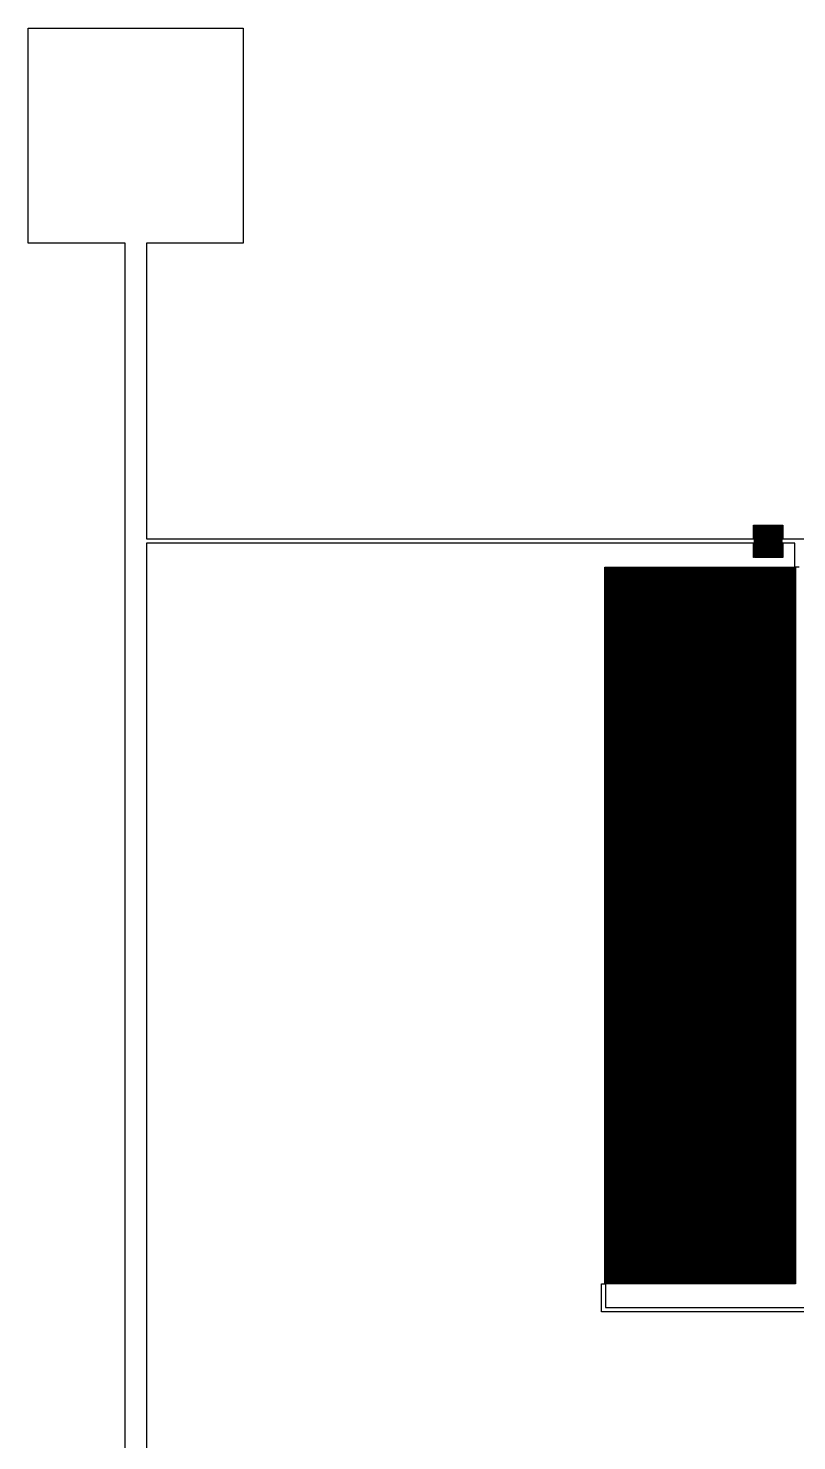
# Model space of a CAD drawing. Extents: x -500 to 6466, y -11000 to 11000.
# Drawn here: x -500 to 3074, y 4430 to 11000 of the extents above; entities that cross this region are included whole.
import ezdxf

# ---------------------------------------------------------------- set-up
doc = ezdxf.new("R2010")
doc.units = 0
doc.layers.add('L2D0', color=1, linetype='CONTINUOUS')

msp = doc.modelspace()

# ---------------------------------------------------------------- linework, layer by layer
at = {"layer": 'L2D0'}
for points in [[(-50, -10000), (-50, 10000), (-500, 10000), (-500, 11000), (500, 11000), (500, 10000), (50, 10000), (50, 8624.8), (2873, 8624.8), (2873, 8688), (3004, 8688), (3004, 8686), (2876, 8686), (2876, 8680), (3004, 8680), (3004, 8678), (2876, 8678), (2876, 8672), (3004, 8672), (3004, 8670), (2876, 8670), (2876, 8664), (3004, 8664), (3004, 8662), (2876, 8662), (2876, 8656), (3004, 8656), (3004, 8654), (2876, 8654), (2876, 8648), (3004, 8648), (3004, 8646), (2876, 8646), (2876, 8640), (3004, 8640), (3004, 8638), (2876, 8638), (2876, 8632), (3004, 8632), (3004, 8630), (2876, 8630), (2876, 8624), (3004, 8624), (3004, 8622), (2876, 8622), (2876, 8616), (3004, 8616), (3004, 8614), (2876, 8614), (2876, 8608), (3004, 8608), (3004, 8606), (2876, 8606), (2876, 8600), (3004, 8600), (3004, 8598), (2876, 8598), (2876, 8592), (3004, 8592), (3004, 8590), (2876, 8590), (2876, 8584), (3004, 8584), (3004, 8582), (2876, 8582), (2876, 8576), (3004, 8576), (3004, 8574), (2876, 8574), (2876, 8568), (3004, 8568), (3004, 8566), (2876, 8566), (2876, 8560), (3004, 8560), (3004, 8558), (2876, 8558), (2876, 8552), (3004, 8552), (3004, 8550), (2876, 8550), (2876, 8544), (3004, 8544), (3004, 8542), (2876, 8542), (2876, 8538), (2873, 8538), (2873, 8604.8), (50, 8604.8), (50, 4624.8), (50, 4624.8), (50, 4604.8), (50, 4604.8), (50, 625.6)], [(3085, 8494), (3068, 8494), (3068, 5160), (2187, 5160), (2187, 5162), (3065, 5162), (3065, 5168), (2187, 5168), (2187, 5170), (3065, 5170), (3065, 5176), (2187, 5176), (2187, 5178), (3065, 5178), (3065, 5184), (2187, 5184), (2187, 5186), (3065, 5186), (3065, 5192), (2187, 5192), (2187, 5194), (3065, 5194), (3065, 5200), (2187, 5200), (2187, 5202), (3065, 5202), (3065, 5208), (2187, 5208), (2187, 5210), (3065, 5210), (3065, 5216), (2187, 5216), (2187, 5218), (3065, 5218), (3065, 5224), (2187, 5224), (2187, 5226), (3065, 5226), (3065, 5232), (2187, 5232), (2187, 5234), (3065, 5234), (3065, 5240), (2187, 5240), (2187, 5242), (3065, 5242), (3065, 5248), (2187, 5248), (2187, 5250), (3065, 5250), (3065, 5256), (2187, 5256), (2187, 5258), (3065, 5258), (3065, 5264), (2187, 5264), (2187, 5266), (3065, 5266), (3065, 5272), (2187, 5272), (2187, 5274), (3065, 5274), (3065, 5280), (2187, 5280), (2187, 5282), (3065, 5282), (3065, 5288), (2187, 5288), (2187, 5290), (3065, 5290), (3065, 5296), (2187, 5296), (2187, 5298), (3065, 5298), (3065, 5304), (2187, 5304), (2187, 5306), (3065, 5306), (3065, 5312), (2187, 5312), (2187, 5314), (3065, 5314), (3065, 5320), (2187, 5320), (2187, 5322), (3065, 5322), (3065, 5328), (2187, 5328), (2187, 5330), (3065, 5330), (3065, 5336), (2187, 5336), (2187, 5338), (3065, 5338), (3065, 5344), (2187, 5344), (2187, 5346), (3065, 5346), (3065, 5352), (2187, 5352), (2187, 5354), (3065, 5354), (3065, 5360), (2187, 5360), (2187, 5362), (3065, 5362), (3065, 5368), (2187, 5368), (2187, 5370), (3065, 5370), (3065, 5376), (2187, 5376), (2187, 5378), (3065, 5378), (3065, 5384), (2187, 5384), (2187, 5386), (3065, 5386), (3065, 5392), (2187, 5392), (2187, 5394), (3065, 5394), (3065, 5400), (2187, 5400), (2187, 5402), (3065, 5402), (3065, 5408), (2187, 5408), (2187, 5410), (3065, 5410), (3065, 5416), (2187, 5416), (2187, 5418), (3065, 5418), (3065, 5424), (2187, 5424), (2187, 5426), (3065, 5426), (3065, 5432), (2187, 5432), (2187, 5434), (3065, 5434), (3065, 5440), (2187, 5440), (2187, 5442), (3065, 5442), (3065, 5448), (2187, 5448), (2187, 5450), (3065, 5450), (3065, 5456), (2187, 5456), (2187, 5458), (3065, 5458), (3065, 5464), (2187, 5464), (2187, 5466), (3065, 5466), (3065, 5472), (2187, 5472), (2187, 5474), (3065, 5474), (3065, 5480), (2187, 5480), (2187, 5482), (3065, 5482), (3065, 5488), (2187, 5488), (2187, 5490), (3065, 5490), (3065, 5496), (2187, 5496), (2187, 5498), (3065, 5498), (3065, 5504), (2187, 5504), (2187, 5506), (3065, 5506), (3065, 5512), (2187, 5512), (2187, 5514), (3065, 5514), (3065, 5520), (2187, 5520), (2187, 5522), (3065, 5522), (3065, 5528), (2187, 5528), (2187, 5530), (3065, 5530), (3065, 5536), (2187, 5536), (2187, 5538), (3065, 5538), (3065, 5544), (2187, 5544), (2187, 5546), (3065, 5546), (3065, 5552), (2187, 5552), (2187, 5554), (3065, 5554), (3065, 5560), (2187, 5560), (2187, 5562), (3065, 5562), (3065, 5568), (2187, 5568), (2187, 5570), (3065, 5570), (3065, 5576), (2187, 5576), (2187, 5578), (3065, 5578), (3065, 5584), (2187, 5584), (2187, 5586), (3065, 5586), (3065, 5592), (2187, 5592), (2187, 5594), (3065, 5594), (3065, 5600), (2187, 5600), (2187, 5602), (3065, 5602), (3065, 5608), (2187, 5608), (2187, 5610), (3065, 5610), (3065, 5616), (2187, 5616), (2187, 5618), (3065, 5618), (3065, 5624), (2187, 5624), (2187, 5626), (3065, 5626), (3065, 5632), (2187, 5632), (2187, 5634), (3065, 5634), (3065, 5640), (2187, 5640), (2187, 5642), (3065, 5642), (3065, 5648), (2187, 5648), (2187, 5650), (3065, 5650), (3065, 5656), (2187, 5656), (2187, 5658), (3065, 5658), (3065, 5664), (2187, 5664), (2187, 5666), (3065, 5666), (3065, 5672), (2187, 5672), (2187, 5674), (3065, 5674), (3065, 5680), (2187, 5680), (2187, 5682), (3065, 5682), (3065, 5688), (2187, 5688), (2187, 5690), (3065, 5690), (3065, 5696), (2187, 5696), (2187, 5698), (3065, 5698), (3065, 5704), (2187, 5704), (2187, 5706), (3065, 5706), (3065, 5712), (2187, 5712), (2187, 5714), (3065, 5714), (3065, 5720), (2187, 5720), (2187, 5722), (3065, 5722), (3065, 5728), (2187, 5728), (2187, 5730), (3065, 5730), (3065, 5736), (2187, 5736), (2187, 5738), (3065, 5738), (3065, 5744), (2187, 5744), (2187, 5746), (3065, 5746), (3065, 5752), (2187, 5752), (2187, 5754), (3065, 5754), (3065, 5760), (2187, 5760), (2187, 5762), (3065, 5762), (3065, 5768), (2187, 5768), (2187, 5770), (3065, 5770), (3065, 5776), (2187, 5776), (2187, 5778), (3065, 5778), (3065, 5784), (2187, 5784), (2187, 5786), (3065, 5786), (3065, 5792), (2187, 5792), (2187, 5794), (3065, 5794), (3065, 5800), (2187, 5800), (2187, 5802), (3065, 5802), (3065, 5808), (2187, 5808), (2187, 5810), (3065, 5810), (3065, 5816), (2187, 5816), (2187, 5818), (3065, 5818), (3065, 5824), (2187, 5824), (2187, 5826), (3065, 5826), (3065, 5832), (2187, 5832), (2187, 5834), (3065, 5834), (3065, 5840), (2187, 5840), (2187, 5842), (3065, 5842), (3065, 5848), (2187, 5848), (2187, 5850), (3065, 5850), (3065, 5856), (2187, 5856), (2187, 5858), (3065, 5858), (3065, 5864), (2187, 5864), (2187, 5866), (3065, 5866), (3065, 5872), (2187, 5872), (2187, 5874), (3065, 5874), (3065, 5880), (2187, 5880), (2187, 5882), (3065, 5882), (3065, 5888), (2187, 5888), (2187, 5890), (3065, 5890), (3065, 5896), (2187, 5896), (2187, 5898), (3065, 5898), (3065, 5904), (2187, 5904), (2187, 5906), (3065, 5906), (3065, 5912), (2187, 5912), (2187, 5914), (3065, 5914), (3065, 5920), (2187, 5920), (2187, 5922), (3065, 5922), (3065, 5928), (2187, 5928), (2187, 5930), (3065, 5930), (3065, 5936), (2187, 5936), (2187, 5938), (3065, 5938), (3065, 5944), (2187, 5944), (2187, 5946), (3065, 5946), (3065, 5952), (2187, 5952), (2187, 5954), (3065, 5954), (3065, 5960), (2187, 5960), (2187, 5962), (3065, 5962), (3065, 5968), (2187, 5968), (2187, 5970), (3065, 5970), (3065, 5976), (2187, 5976), (2187, 5978), (3065, 5978), (3065, 5984), (2187, 5984), (2187, 5986), (3065, 5986), (3065, 5992), (2187, 5992), (2187, 5994), (3065, 5994), (3065, 6000), (2187, 6000), (2187, 6002), (3065, 6002), (3065, 6008), (2187, 6008), (2187, 6010), (3065, 6010), (3065, 6016), (2187, 6016), (2187, 6018), (3065, 6018), (3065, 6024), (2187, 6024), (2187, 6026), (3065, 6026), (3065, 6032), (2187, 6032), (2187, 6034), (3065, 6034), (3065, 6040), (2187, 6040), (2187, 6042), (3065, 6042), (3065, 6048), (2187, 6048), (2187, 6050), (3065, 6050), (3065, 6056), (2187, 6056), (2187, 6058), (3065, 6058), (3065, 6064), (2187, 6064), (2187, 6066), (3065, 6066), (3065, 6072), (2187, 6072), (2187, 6074), (3065, 6074), (3065, 6080), (2187, 6080), (2187, 6082), (3065, 6082), (3065, 6088), (2187, 6088), (2187, 6090), (3065, 6090), (3065, 6096), (2187, 6096), (2187, 6098), (3065, 6098), (3065, 6104), (2187, 6104), (2187, 6106), (3065, 6106), (3065, 6112), (2187, 6112), (2187, 6114), (3065, 6114), (3065, 6120), (2187, 6120), (2187, 6122), (3065, 6122), (3065, 6128), (2187, 6128), (2187, 6130), (3065, 6130), (3065, 6136), (2187, 6136), (2187, 6138), (3065, 6138), (3065, 6144), (2187, 6144), (2187, 6146), (3065, 6146), (3065, 6152), (2187, 6152), (2187, 6154), (3065, 6154), (3065, 6160), (2187, 6160), (2187, 6162), (3065, 6162), (3065, 6168), (2187, 6168), (2187, 6170), (3065, 6170), (3065, 6176), (2187, 6176), (2187, 6178), (3065, 6178), (3065, 6184), (2187, 6184), (2187, 6186), (3065, 6186), (3065, 6192), (2187, 6192), (2187, 6194), (3065, 6194), (3065, 6200), (2187, 6200), (2187, 6202), (3065, 6202), (3065, 6208), (2187, 6208), (2187, 6210), (3065, 6210), (3065, 6216), (2187, 6216), (2187, 6218), (3065, 6218), (3065, 6224), (2187, 6224), (2187, 6226), (3065, 6226), (3065, 6232), (2187, 6232), (2187, 6234), (3065, 6234), (3065, 6240), (2187, 6240), (2187, 6242), (3065, 6242), (3065, 6248), (2187, 6248), (2187, 6250), (3065, 6250), (3065, 6256), (2187, 6256), (2187, 6258), (3065, 6258), (3065, 6264), (2187, 6264), (2187, 6266), (3065, 6266), (3065, 6272), (2187, 6272), (2187, 6274), (3065, 6274), (3065, 6280), (2187, 6280), (2187, 6282), (3065, 6282), (3065, 6288), (2187, 6288), (2187, 6290), (3065, 6290), (3065, 6296), (2187, 6296), (2187, 6298), (3065, 6298), (3065, 6304), (2187, 6304), (2187, 6306), (3065, 6306), (3065, 6312), (2187, 6312), (2187, 6314), (3065, 6314), (3065, 6320), (2187, 6320), (2187, 6322), (3065, 6322), (3065, 6328), (2187, 6328), (2187, 6330), (3065, 6330), (3065, 6336), (2187, 6336), (2187, 6338), (3065, 6338), (3065, 6344), (2187, 6344), (2187, 6346), (3065, 6346), (3065, 6352), (2187, 6352), (2187, 6354), (3065, 6354), (3065, 6360), (2187, 6360), (2187, 6362), (3065, 6362), (3065, 6368), (2187, 6368), (2187, 6370), (3065, 6370), (3065, 6376), (2187, 6376), (2187, 6378), (3065, 6378), (3065, 6384), (2187, 6384), (2187, 6386), (3065, 6386), (3065, 6392), (2187, 6392), (2187, 6394), (3065, 6394), (3065, 6400), (2187, 6400), (2187, 6402), (3065, 6402), (3065, 6408), (2187, 6408), (2187, 6410), (3065, 6410), (3065, 6416), (2187, 6416), (2187, 6418), (3065, 6418), (3065, 6424), (2187, 6424), (2187, 6426), (3065, 6426), (3065, 6432), (2187, 6432), (2187, 6434), (3065, 6434), (3065, 6440), (2187, 6440), (2187, 6442), (3065, 6442), (3065, 6448), (2187, 6448), (2187, 6450), (3065, 6450), (3065, 6456), (2187, 6456), (2187, 6458), (3065, 6458), (3065, 6464), (2187, 6464), (2187, 6466), (3065, 6466), (3065, 6472), (2187, 6472), (2187, 6474), (3065, 6474), (3065, 6480), (2187, 6480), (2187, 6482), (3065, 6482), (3065, 6488), (2187, 6488), (2187, 6490), (3065, 6490), (3065, 6496), (2187, 6496), (2187, 6498), (3065, 6498), (3065, 6504), (2187, 6504), (2187, 6506), (3065, 6506), (3065, 6512), (2187, 6512), (2187, 6514), (3065, 6514), (3065, 6520), (2187, 6520), (2187, 6522), (3065, 6522), (3065, 6528), (2187, 6528), (2187, 6530), (3065, 6530), (3065, 6536), (2187, 6536), (2187, 6538), (3065, 6538), (3065, 6544), (2187, 6544), (2187, 6546), (3065, 6546), (3065, 6552), (2187, 6552), (2187, 6554), (3065, 6554), (3065, 6560), (2187, 6560), (2187, 6562), (3065, 6562), (3065, 6568), (2187, 6568), (2187, 6570), (3065, 6570), (3065, 6576), (2187, 6576), (2187, 6578), (3065, 6578), (3065, 6584), (2187, 6584), (2187, 6586), (3065, 6586), (3065, 6592), (2187, 6592), (2187, 6594), (3065, 6594), (3065, 6600), (2187, 6600), (2187, 6602), (3065, 6602), (3065, 6608), (2187, 6608), (2187, 6610), (3065, 6610), (3065, 6616), (2187, 6616), (2187, 6618), (3065, 6618), (3065, 6624), (2187, 6624), (2187, 6626), (3065, 6626), (3065, 6632), (2187, 6632), (2187, 6634), (3065, 6634), (3065, 6640), (2187, 6640), (2187, 6642), (3065, 6642), (3065, 6648), (2187, 6648), (2187, 6650), (3065, 6650), (3065, 6656), (2187, 6656), (2187, 6658), (3065, 6658), (3065, 6664), (2187, 6664), (2187, 6666), (3065, 6666), (3065, 6672), (2187, 6672), (2187, 6674), (3065, 6674), (3065, 6680), (2187, 6680), (2187, 6682), (3065, 6682), (3065, 6688), (2187, 6688), (2187, 6690), (3065, 6690), (3065, 6696), (2187, 6696), (2187, 6698), (3065, 6698), (3065, 6704), (2187, 6704), (2187, 6706), (3065, 6706), (3065, 6712), (2187, 6712), (2187, 6714), (3065, 6714), (3065, 6720), (2187, 6720), (2187, 6722), (3065, 6722), (3065, 6728), (2187, 6728), (2187, 6730), (3065, 6730), (3065, 6736), (2187, 6736), (2187, 6738), (3065, 6738), (3065, 6744), (2187, 6744), (2187, 6746), (3065, 6746), (3065, 6752), (2187, 6752), (2187, 6754), (3065, 6754), (3065, 6760), (2187, 6760), (2187, 6762), (3065, 6762), (3065, 6768), (2187, 6768), (2187, 6770), (3065, 6770), (3065, 6776), (2187, 6776), (2187, 6778), (3065, 6778), (3065, 6784), (2187, 6784), (2187, 6786), (3065, 6786), (3065, 6792), (2187, 6792), (2187, 6794), (3065, 6794), (3065, 6800), (2187, 6800), (2187, 6802), (3065, 6802), (3065, 6808), (2187, 6808), (2187, 6810), (3065, 6810), (3065, 6816), (2187, 6816), (2187, 6818), (3065, 6818), (3065, 6824), (2187, 6824), (2187, 6826), (3065, 6826), (3065, 6832), (2187, 6832), (2187, 6834), (3065, 6834), (3065, 6840), (2187, 6840), (2187, 6842), (3065, 6842), (3065, 6848), (2187, 6848), (2187, 6850), (3065, 6850), (3065, 6856), (2187, 6856), (2187, 6858), (3065, 6858), (3065, 6864), (2187, 6864), (2187, 6866), (3065, 6866), (3065, 6872), (2187, 6872), (2187, 6874), (3065, 6874), (3065, 6880), (2187, 6880), (2187, 6882), (3065, 6882), (3065, 6888), (2187, 6888), (2187, 6890), (3065, 6890), (3065, 6896), (2187, 6896), (2187, 6898), (3065, 6898), (3065, 6904), (2187, 6904), (2187, 6906), (3065, 6906), (3065, 6912), (2187, 6912), (2187, 6914), (3065, 6914), (3065, 6920), (2187, 6920), (2187, 6922), (3065, 6922), (3065, 6928), (2187, 6928), (2187, 6930), (3065, 6930), (3065, 6936), (2187, 6936), (2187, 6938), (3065, 6938), (3065, 6944), (2187, 6944), (2187, 6946), (3065, 6946), (3065, 6952), (2187, 6952), (2187, 6954), (3065, 6954), (3065, 6960), (2187, 6960), (2187, 6962), (3065, 6962), (3065, 6968), (2187, 6968), (2187, 6970), (3065, 6970), (3065, 6976), (2187, 6976), (2187, 6978), (3065, 6978), (3065, 6984), (2187, 6984), (2187, 6986), (3065, 6986), (3065, 6992), (2187, 6992), (2187, 6994), (3065, 6994), (3065, 7000), (2187, 7000), (2187, 7002), (3065, 7002), (3065, 7008), (2187, 7008), (2187, 7010), (3065, 7010), (3065, 7016), (2187, 7016), (2187, 7018), (3065, 7018), (3065, 7024), (2187, 7024), (2187, 7026), (3065, 7026), (3065, 7032), (2187, 7032), (2187, 7034), (3065, 7034), (3065, 7040), (2187, 7040), (2187, 7042), (3065, 7042), (3065, 7048), (2187, 7048), (2187, 7050), (3065, 7050), (3065, 7056), (2187, 7056), (2187, 7058), (3065, 7058), (3065, 7064), (2187, 7064), (2187, 7066), (3065, 7066), (3065, 7072), (2187, 7072), (2187, 7074), (3065, 7074), (3065, 7080), (2187, 7080), (2187, 7082), (3065, 7082), (3065, 7088), (2187, 7088), (2187, 7090), (3065, 7090), (3065, 7096), (2187, 7096), (2187, 7098), (3065, 7098), (3065, 7104), (2187, 7104), (2187, 7106), (3065, 7106), (3065, 7112), (2187, 7112), (2187, 7114), (3065, 7114), (3065, 7120), (2187, 7120), (2187, 7122), (3065, 7122), (3065, 7128), (2187, 7128), (2187, 7130), (3065, 7130), (3065, 7136), (2187, 7136), (2187, 7138), (3065, 7138), (3065, 7144), (2187, 7144), (2187, 7146), (3065, 7146), (3065, 7152), (2187, 7152), (2187, 7154), (3065, 7154), (3065, 7160), (2187, 7160), (2187, 7162), (3065, 7162), (3065, 7168), (2187, 7168), (2187, 7170), (3065, 7170), (3065, 7176), (2187, 7176), (2187, 7178), (3065, 7178), (3065, 7184), (2187, 7184), (2187, 7186), (3065, 7186), (3065, 7192), (2187, 7192), (2187, 7194), (3065, 7194), (3065, 7200), (2187, 7200), (2187, 7202), (3065, 7202), (3065, 7208), (2187, 7208), (2187, 7210), (3065, 7210), (3065, 7216), (2187, 7216), (2187, 7218), (3065, 7218), (3065, 7224), (2187, 7224), (2187, 7226), (3065, 7226), (3065, 7232), (2187, 7232), (2187, 7234), (3065, 7234), (3065, 7240), (2187, 7240), (2187, 7242), (3065, 7242), (3065, 7248), (2187, 7248), (2187, 7250), (3065, 7250), (3065, 7256), (2187, 7256), (2187, 7258), (3065, 7258), (3065, 7264), (2187, 7264), (2187, 7266), (3065, 7266), (3065, 7272), (2187, 7272), (2187, 7274), (3065, 7274), (3065, 7280), (2187, 7280), (2187, 7282), (3065, 7282), (3065, 7288), (2187, 7288), (2187, 7290), (3065, 7290), (3065, 7296), (2187, 7296), (2187, 7298), (3065, 7298), (3065, 7304), (2187, 7304), (2187, 7306), (3065, 7306), (3065, 7312), (2187, 7312), (2187, 7314), (3065, 7314), (3065, 7320), (2187, 7320), (2187, 7322), (3065, 7322), (3065, 7328), (2187, 7328), (2187, 7330), (3065, 7330), (3065, 7336), (2187, 7336), (2187, 7338), (3065, 7338), (3065, 7344), (2187, 7344), (2187, 7346), (3065, 7346), (3065, 7352), (2187, 7352), (2187, 7354), (3065, 7354), (3065, 7360), (2187, 7360), (2187, 7362), (3065, 7362), (3065, 7368), (2187, 7368), (2187, 7370), (3065, 7370), (3065, 7376), (2187, 7376), (2187, 7378), (3065, 7378), (3065, 7384), (2187, 7384), (2187, 7386), (3065, 7386), (3065, 7392), (2187, 7392), (2187, 7394), (3065, 7394), (3065, 7400), (2187, 7400), (2187, 7402), (3065, 7402), (3065, 7408), (2187, 7408), (2187, 7410), (3065, 7410), (3065, 7416), (2187, 7416), (2187, 7418), (3065, 7418), (3065, 7424), (2187, 7424), (2187, 7426), (3065, 7426), (3065, 7432), (2187, 7432), (2187, 7434), (3065, 7434), (3065, 7440), (2187, 7440), (2187, 7442), (3065, 7442), (3065, 7448), (2187, 7448), (2187, 7450), (3065, 7450), (3065, 7456), (2187, 7456), (2187, 7458), (3065, 7458), (3065, 7464), (2187, 7464), (2187, 7466), (3065, 7466), (3065, 7472), (2187, 7472), (2187, 7474), (3065, 7474), (3065, 7480), (2187, 7480), (2187, 7482), (3065, 7482), (3065, 7488), (2187, 7488), (2187, 7490), (3065, 7490), (3065, 7496), (2187, 7496), (2187, 7498), (3065, 7498), (3065, 7504), (2187, 7504), (2187, 7506), (3065, 7506), (3065, 7512), (2187, 7512), (2187, 7514), (3065, 7514), (3065, 7520), (2187, 7520), (2187, 7522), (3065, 7522), (3065, 7528), (2187, 7528), (2187, 7530), (3065, 7530), (3065, 7536), (2187, 7536), (2187, 7538), (3065, 7538), (3065, 7544), (2187, 7544), (2187, 7546), (3065, 7546), (3065, 7552), (2187, 7552), (2187, 7554), (3065, 7554), (3065, 7560), (2187, 7560), (2187, 7562), (3065, 7562), (3065, 7568), (2187, 7568), (2187, 7570), (3065, 7570), (3065, 7576), (2187, 7576), (2187, 7578), (3065, 7578), (3065, 7584), (2187, 7584), (2187, 7586), (3065, 7586), (3065, 7592), (2187, 7592), (2187, 7594), (3065, 7594), (3065, 7600), (2187, 7600), (2187, 7602), (3065, 7602), (3065, 7608), (2187, 7608), (2187, 7610), (3065, 7610), (3065, 7616), (2187, 7616), (2187, 7618), (3065, 7618), (3065, 7624), (2187, 7624), (2187, 7626), (3065, 7626), (3065, 7632), (2187, 7632), (2187, 7634), (3065, 7634), (3065, 7640), (2187, 7640), (2187, 7642), (3065, 7642), (3065, 7648), (2187, 7648), (2187, 7650), (3065, 7650), (3065, 7656), (2187, 7656), (2187, 7658), (3065, 7658), (3065, 7664), (2187, 7664), (2187, 7666), (3065, 7666), (3065, 7672), (2187, 7672), (2187, 7674), (3065, 7674), (3065, 7680), (2187, 7680), (2187, 7682), (3065, 7682), (3065, 7688), (2187, 7688), (2187, 7690), (3065, 7690), (3065, 7696), (2187, 7696), (2187, 7698), (3065, 7698), (3065, 7704), (2187, 7704), (2187, 7706), (3065, 7706), (3065, 7712), (2187, 7712), (2187, 7714), (3065, 7714), (3065, 7720), (2187, 7720), (2187, 7722), (3065, 7722), (3065, 7728), (2187, 7728), (2187, 7730), (3065, 7730), (3065, 7736), (2187, 7736), (2187, 7738), (3065, 7738), (3065, 7744), (2187, 7744), (2187, 7746), (3065, 7746), (3065, 7752), (2187, 7752), (2187, 7754), (3065, 7754), (3065, 7760), (2187, 7760), (2187, 7762), (3065, 7762), (3065, 7768), (2187, 7768), (2187, 7770), (3065, 7770), (3065, 7776), (2187, 7776), (2187, 7778), (3065, 7778), (3065, 7784), (2187, 7784), (2187, 7786), (3065, 7786), (3065, 7792), (2187, 7792), (2187, 7794), (3065, 7794), (3065, 7800), (2187, 7800), (2187, 7802), (3065, 7802), (3065, 7808), (2187, 7808), (2187, 7810), (3065, 7810), (3065, 7816), (2187, 7816), (2187, 7818), (3065, 7818), (3065, 7824), (2187, 7824), (2187, 7826), (3065, 7826), (3065, 7832), (2187, 7832), (2187, 7834), (3065, 7834), (3065, 7840), (2187, 7840), (2187, 7842), (3065, 7842), (3065, 7848), (2187, 7848), (2187, 7850), (3065, 7850), (3065, 7856), (2187, 7856), (2187, 7858), (3065, 7858), (3065, 7864), (2187, 7864), (2187, 7866), (3065, 7866), (3065, 7872), (2187, 7872), (2187, 7874), (3065, 7874), (3065, 7880), (2187, 7880), (2187, 7882), (3065, 7882), (3065, 7888), (2187, 7888), (2187, 7890), (3065, 7890), (3065, 7896), (2187, 7896), (2187, 7898), (3065, 7898), (3065, 7904), (2187, 7904), (2187, 7906), (3065, 7906), (3065, 7912), (2187, 7912), (2187, 7914), (3065, 7914), (3065, 7920), (2187, 7920), (2187, 7922), (3065, 7922), (3065, 7928), (2187, 7928), (2187, 7930), (3065, 7930), (3065, 7936), (2187, 7936), (2187, 7938), (3065, 7938), (3065, 7944), (2187, 7944), (2187, 7946), (3065, 7946), (3065, 7952), (2187, 7952), (2187, 7954), (3065, 7954), (3065, 7960), (2187, 7960), (2187, 7962), (3065, 7962), (3065, 7968), (2187, 7968), (2187, 7970), (3065, 7970), (3065, 7976), (2187, 7976), (2187, 7978), (3065, 7978), (3065, 7984), (2187, 7984), (2187, 7986), (3065, 7986), (3065, 7992), (2187, 7992), (2187, 7994), (3065, 7994), (3065, 8000), (2187, 8000), (2187, 8002), (3065, 8002), (3065, 8008), (2187, 8008), (2187, 8010), (3065, 8010), (3065, 8016), (2187, 8016), (2187, 8018), (3065, 8018), (3065, 8024), (2187, 8024), (2187, 8026), (3065, 8026), (3065, 8032), (2187, 8032), (2187, 8034), (3065, 8034), (3065, 8040), (2187, 8040), (2187, 8042), (3065, 8042), (3065, 8048), (2187, 8048), (2187, 8050), (3065, 8050), (3065, 8056), (2187, 8056), (2187, 8058), (3065, 8058), (3065, 8064), (2187, 8064), (2187, 8066), (3065, 8066), (3065, 8072), (2187, 8072), (2187, 8074), (3065, 8074), (3065, 8080), (2187, 8080), (2187, 8082), (3065, 8082), (3065, 8088), (2187, 8088), (2187, 8090), (3065, 8090), (3065, 8096), (2187, 8096), (2187, 8098), (3065, 8098), (3065, 8104), (2187, 8104), (2187, 8106), (3065, 8106), (3065, 8112), (2187, 8112), (2187, 8114), (3065, 8114), (3065, 8120), (2187, 8120), (2187, 8122), (3065, 8122), (3065, 8128), (2187, 8128), (2187, 8130), (3065, 8130), (3065, 8136), (2187, 8136), (2187, 8138), (3065, 8138), (3065, 8144), (2187, 8144), (2187, 8146), (3065, 8146), (3065, 8152), (2187, 8152), (2187, 8154), (3065, 8154), (3065, 8160), (2187, 8160), (2187, 8162), (3065, 8162), (3065, 8168), (2187, 8168), (2187, 8170), (3065, 8170), (3065, 8176), (2187, 8176), (2187, 8178), (3065, 8178), (3065, 8184), (2187, 8184), (2187, 8186), (3065, 8186), (3065, 8192), (2187, 8192), (2187, 8194), (3065, 8194), (3065, 8200), (2187, 8200), (2187, 8202), (3065, 8202), (3065, 8208), (2187, 8208), (2187, 8210), (3065, 8210), (3065, 8216), (2187, 8216), (2187, 8218), (3065, 8218), (3065, 8224), (2187, 8224), (2187, 8226), (3065, 8226), (3065, 8232), (2187, 8232), (2187, 8234), (3065, 8234), (3065, 8240), (2187, 8240), (2187, 8242), (3065, 8242), (3065, 8248), (2187, 8248), (2187, 8250), (3065, 8250), (3065, 8256), (2187, 8256), (2187, 8258), (3065, 8258), (3065, 8264), (2187, 8264), (2187, 8266), (3065, 8266), (3065, 8272), (2187, 8272), (2187, 8274), (3065, 8274), (3065, 8280), (2187, 8280), (2187, 8282), (3065, 8282), (3065, 8288), (2187, 8288), (2187, 8290), (3065, 8290), (3065, 8296), (2187, 8296), (2187, 8298), (3065, 8298), (3065, 8304), (2187, 8304), (2187, 8306), (3065, 8306), (3065, 8312), (2187, 8312), (2187, 8314), (3065, 8314), (3065, 8320), (2187, 8320), (2187, 8322), (3065, 8322), (3065, 8328), (2187, 8328), (2187, 8330), (3065, 8330), (3065, 8336), (2187, 8336), (2187, 8338), (3065, 8338), (3065, 8344), (2187, 8344), (2187, 8346), (3065, 8346), (3065, 8352), (2187, 8352), (2187, 8354), (3065, 8354), (3065, 8360), (2187, 8360), (2187, 8362), (3065, 8362), (3065, 8368), (2187, 8368), (2187, 8370), (3065, 8370), (3065, 8376), (2187, 8376), (2187, 8378), (3065, 8378), (3065, 8384), (2187, 8384), (2187, 8386), (3065, 8386), (3065, 8392), (2187, 8392), (2187, 8394), (3065, 8394), (3065, 8400), (2187, 8400), (2187, 8402), (3065, 8402), (3065, 8408), (2187, 8408), (2187, 8410), (3065, 8410), (3065, 8416), (2187, 8416), (2187, 8418), (3065, 8418), (3065, 8424), (2187, 8424), (2187, 8426), (3065, 8426), (3065, 8432), (2187, 8432), (2187, 8434), (3065, 8434), (3065, 8440), (2187, 8440), (2187, 8442), (3065, 8442), (3065, 8448), (2187, 8448), (2187, 8450), (3065, 8450), (3065, 8456), (2187, 8456), (2187, 8458), (3065, 8458), (3065, 8464), (2187, 8464), (2187, 8466), (3065, 8466), (3065, 8472), (2187, 8472), (2187, 8474), (3065, 8474), (3065, 8480), (2187, 8480), (2187, 8482), (3065, 8482), (3065, 8488), (2187, 8488), (2187, 8490), (3065, 8490), (3065, 8604.8), (3009, 8604.8), (3009, 8538), (2878, 8538), (2878, 8540), (3006, 8540), (3006, 8546), (2878, 8546), (2878, 8548), (3006, 8548), (3006, 8554), (2878, 8554), (2878, 8556), (3006, 8556), (3006, 8562), (2878, 8562), (2878, 8564), (3006, 8564), (3006, 8570), (2878, 8570), (2878, 8572), (3006, 8572), (3006, 8578), (2878, 8578), (2878, 8580), (3006, 8580), (3006, 8586), (2878, 8586), (2878, 8588), (3006, 8588), (3006, 8594), (2878, 8594), (2878, 8596), (3006, 8596), (3006, 8602), (2878, 8602), (2878, 8604), (3006, 8604), (3006, 8610), (2878, 8610), (2878, 8612), (3006, 8612), (3006, 8618), (2878, 8618), (2878, 8620), (3006, 8620), (3006, 8626), (2878, 8626), (2878, 8628), (3006, 8628), (3006, 8634), (2878, 8634), (2878, 8636), (3006, 8636), (3006, 8642), (2878, 8642), (2878, 8644), (3006, 8644), (3006, 8650), (2878, 8650), (2878, 8652), (3006, 8652), (3006, 8658), (2878, 8658), (2878, 8660), (3006, 8660), (3006, 8666), (2878, 8666), (2878, 8668), (3006, 8668), (3006, 8674), (2878, 8674), (2878, 8676), (3006, 8676), (3006, 8682), (2878, 8682), (2878, 8684), (3006, 8684), (3006, 8688), (3009, 8688), (3009, 8624.8), (3207.5, 8624.8)], [(4670, 5030), (2165, 5030), (2165, 5160), (2182, 5160), (2182, 8494), (3063, 8494), (3063, 8492), (2185, 8492), (2185, 8486), (3063, 8486), (3063, 8484), (2185, 8484), (2185, 8478), (3063, 8478), (3063, 8476), (2185, 8476), (2185, 8470), (3063, 8470), (3063, 8468), (2185, 8468), (2185, 8462), (3063, 8462), (3063, 8460), (2185, 8460), (2185, 8454), (3063, 8454), (3063, 8452), (2185, 8452), (2185, 8446), (3063, 8446), (3063, 8444), (2185, 8444), (2185, 8438), (3063, 8438), (3063, 8436), (2185, 8436), (2185, 8430), (3063, 8430), (3063, 8428), (2185, 8428), (2185, 8422), (3063, 8422), (3063, 8420), (2185, 8420), (2185, 8414), (3063, 8414), (3063, 8412), (2185, 8412), (2185, 8406), (3063, 8406), (3063, 8404), (2185, 8404), (2185, 8398), (3063, 8398), (3063, 8396), (2185, 8396), (2185, 8390), (3063, 8390), (3063, 8388), (2185, 8388), (2185, 8382), (3063, 8382), (3063, 8380), (2185, 8380), (2185, 8374), (3063, 8374), (3063, 8372), (2185, 8372), (2185, 8366), (3063, 8366), (3063, 8364), (2185, 8364), (2185, 8358), (3063, 8358), (3063, 8356), (2185, 8356), (2185, 8350), (3063, 8350), (3063, 8348), (2185, 8348), (2185, 8342), (3063, 8342), (3063, 8340), (2185, 8340), (2185, 8334), (3063, 8334), (3063, 8332), (2185, 8332), (2185, 8326), (3063, 8326), (3063, 8324), (2185, 8324), (2185, 8318), (3063, 8318), (3063, 8316), (2185, 8316), (2185, 8310), (3063, 8310), (3063, 8308), (2185, 8308), (2185, 8302), (3063, 8302), (3063, 8300), (2185, 8300), (2185, 8294), (3063, 8294), (3063, 8292), (2185, 8292), (2185, 8286), (3063, 8286), (3063, 8284), (2185, 8284), (2185, 8278), (3063, 8278), (3063, 8276), (2185, 8276), (2185, 8270), (3063, 8270), (3063, 8268), (2185, 8268), (2185, 8262), (3063, 8262), (3063, 8260), (2185, 8260), (2185, 8254), (3063, 8254), (3063, 8252), (2185, 8252), (2185, 8246), (3063, 8246), (3063, 8244), (2185, 8244), (2185, 8238), (3063, 8238), (3063, 8236), (2185, 8236), (2185, 8230), (3063, 8230), (3063, 8228), (2185, 8228), (2185, 8222), (3063, 8222), (3063, 8220), (2185, 8220), (2185, 8214), (3063, 8214), (3063, 8212), (2185, 8212), (2185, 8206), (3063, 8206), (3063, 8204), (2185, 8204), (2185, 8198), (3063, 8198), (3063, 8196), (2185, 8196), (2185, 8190), (3063, 8190), (3063, 8188), (2185, 8188), (2185, 8182), (3063, 8182), (3063, 8180), (2185, 8180), (2185, 8174), (3063, 8174), (3063, 8172), (2185, 8172), (2185, 8166), (3063, 8166), (3063, 8164), (2185, 8164), (2185, 8158), (3063, 8158), (3063, 8156), (2185, 8156), (2185, 8150), (3063, 8150), (3063, 8148), (2185, 8148), (2185, 8142), (3063, 8142), (3063, 8140), (2185, 8140), (2185, 8134), (3063, 8134), (3063, 8132), (2185, 8132), (2185, 8126), (3063, 8126), (3063, 8124), (2185, 8124), (2185, 8118), (3063, 8118), (3063, 8116), (2185, 8116), (2185, 8110), (3063, 8110), (3063, 8108), (2185, 8108), (2185, 8102), (3063, 8102), (3063, 8100), (2185, 8100), (2185, 8094), (3063, 8094), (3063, 8092), (2185, 8092), (2185, 8086), (3063, 8086), (3063, 8084), (2185, 8084), (2185, 8078), (3063, 8078), (3063, 8076), (2185, 8076), (2185, 8070), (3063, 8070), (3063, 8068), (2185, 8068), (2185, 8062), (3063, 8062), (3063, 8060), (2185, 8060), (2185, 8054), (3063, 8054), (3063, 8052), (2185, 8052), (2185, 8046), (3063, 8046), (3063, 8044), (2185, 8044), (2185, 8038), (3063, 8038), (3063, 8036), (2185, 8036), (2185, 8030), (3063, 8030), (3063, 8028), (2185, 8028), (2185, 8022), (3063, 8022), (3063, 8020), (2185, 8020), (2185, 8014), (3063, 8014), (3063, 8012), (2185, 8012), (2185, 8006), (3063, 8006), (3063, 8004), (2185, 8004), (2185, 7998), (3063, 7998), (3063, 7996), (2185, 7996), (2185, 7990), (3063, 7990), (3063, 7988), (2185, 7988), (2185, 7982), (3063, 7982), (3063, 7980), (2185, 7980), (2185, 7974), (3063, 7974), (3063, 7972), (2185, 7972), (2185, 7966), (3063, 7966), (3063, 7964), (2185, 7964), (2185, 7958), (3063, 7958), (3063, 7956), (2185, 7956), (2185, 7950), (3063, 7950), (3063, 7948), (2185, 7948), (2185, 7942), (3063, 7942), (3063, 7940), (2185, 7940), (2185, 7934), (3063, 7934), (3063, 7932), (2185, 7932), (2185, 7926), (3063, 7926), (3063, 7924), (2185, 7924), (2185, 7918), (3063, 7918), (3063, 7916), (2185, 7916), (2185, 7910), (3063, 7910), (3063, 7908), (2185, 7908), (2185, 7902), (3063, 7902), (3063, 7900), (2185, 7900), (2185, 7894), (3063, 7894), (3063, 7892), (2185, 7892), (2185, 7886), (3063, 7886), (3063, 7884), (2185, 7884), (2185, 7878), (3063, 7878), (3063, 7876), (2185, 7876), (2185, 7870), (3063, 7870), (3063, 7868), (2185, 7868), (2185, 7862), (3063, 7862), (3063, 7860), (2185, 7860), (2185, 7854), (3063, 7854), (3063, 7852), (2185, 7852), (2185, 7846), (3063, 7846), (3063, 7844), (2185, 7844), (2185, 7838), (3063, 7838), (3063, 7836), (2185, 7836), (2185, 7830), (3063, 7830), (3063, 7828), (2185, 7828), (2185, 7822), (3063, 7822), (3063, 7820), (2185, 7820), (2185, 7814), (3063, 7814), (3063, 7812), (2185, 7812), (2185, 7806), (3063, 7806), (3063, 7804), (2185, 7804), (2185, 7798), (3063, 7798), (3063, 7796), (2185, 7796), (2185, 7790), (3063, 7790), (3063, 7788), (2185, 7788), (2185, 7782), (3063, 7782), (3063, 7780), (2185, 7780), (2185, 7774), (3063, 7774), (3063, 7772), (2185, 7772), (2185, 7766), (3063, 7766), (3063, 7764), (2185, 7764), (2185, 7758), (3063, 7758), (3063, 7756), (2185, 7756), (2185, 7750), (3063, 7750), (3063, 7748), (2185, 7748), (2185, 7742), (3063, 7742), (3063, 7740), (2185, 7740), (2185, 7734), (3063, 7734), (3063, 7732), (2185, 7732), (2185, 7726), (3063, 7726), (3063, 7724), (2185, 7724), (2185, 7718), (3063, 7718), (3063, 7716), (2185, 7716), (2185, 7710), (3063, 7710), (3063, 7708), (2185, 7708), (2185, 7702), (3063, 7702), (3063, 7700), (2185, 7700), (2185, 7694), (3063, 7694), (3063, 7692), (2185, 7692), (2185, 7686), (3063, 7686), (3063, 7684), (2185, 7684), (2185, 7678), (3063, 7678), (3063, 7676), (2185, 7676), (2185, 7670), (3063, 7670), (3063, 7668), (2185, 7668), (2185, 7662), (3063, 7662), (3063, 7660), (2185, 7660), (2185, 7654), (3063, 7654), (3063, 7652), (2185, 7652), (2185, 7646), (3063, 7646), (3063, 7644), (2185, 7644), (2185, 7638), (3063, 7638), (3063, 7636), (2185, 7636), (2185, 7630), (3063, 7630), (3063, 7628), (2185, 7628), (2185, 7622), (3063, 7622), (3063, 7620), (2185, 7620), (2185, 7614), (3063, 7614), (3063, 7612), (2185, 7612), (2185, 7606), (3063, 7606), (3063, 7604), (2185, 7604), (2185, 7598), (3063, 7598), (3063, 7596), (2185, 7596), (2185, 7590), (3063, 7590), (3063, 7588), (2185, 7588), (2185, 7582), (3063, 7582), (3063, 7580), (2185, 7580), (2185, 7574), (3063, 7574), (3063, 7572), (2185, 7572), (2185, 7566), (3063, 7566), (3063, 7564), (2185, 7564), (2185, 7558), (3063, 7558), (3063, 7556), (2185, 7556), (2185, 7550), (3063, 7550), (3063, 7548), (2185, 7548), (2185, 7542), (3063, 7542), (3063, 7540), (2185, 7540), (2185, 7534), (3063, 7534), (3063, 7532), (2185, 7532), (2185, 7526), (3063, 7526), (3063, 7524), (2185, 7524), (2185, 7518), (3063, 7518), (3063, 7516), (2185, 7516), (2185, 7510), (3063, 7510), (3063, 7508), (2185, 7508), (2185, 7502), (3063, 7502), (3063, 7500), (2185, 7500), (2185, 7494), (3063, 7494), (3063, 7492), (2185, 7492), (2185, 7486), (3063, 7486), (3063, 7484), (2185, 7484), (2185, 7478), (3063, 7478), (3063, 7476), (2185, 7476), (2185, 7470), (3063, 7470), (3063, 7468), (2185, 7468), (2185, 7462), (3063, 7462), (3063, 7460), (2185, 7460), (2185, 7454), (3063, 7454), (3063, 7452), (2185, 7452), (2185, 7446), (3063, 7446), (3063, 7444), (2185, 7444), (2185, 7438), (3063, 7438), (3063, 7436), (2185, 7436), (2185, 7430), (3063, 7430), (3063, 7428), (2185, 7428), (2185, 7422), (3063, 7422), (3063, 7420), (2185, 7420), (2185, 7414), (3063, 7414), (3063, 7412), (2185, 7412), (2185, 7406), (3063, 7406), (3063, 7404), (2185, 7404), (2185, 7398), (3063, 7398), (3063, 7396), (2185, 7396), (2185, 7390), (3063, 7390), (3063, 7388), (2185, 7388), (2185, 7382), (3063, 7382), (3063, 7380), (2185, 7380), (2185, 7374), (3063, 7374), (3063, 7372), (2185, 7372), (2185, 7366), (3063, 7366), (3063, 7364), (2185, 7364), (2185, 7358), (3063, 7358), (3063, 7356), (2185, 7356), (2185, 7350), (3063, 7350), (3063, 7348), (2185, 7348), (2185, 7342), (3063, 7342), (3063, 7340), (2185, 7340), (2185, 7334), (3063, 7334), (3063, 7332), (2185, 7332), (2185, 7326), (3063, 7326), (3063, 7324), (2185, 7324), (2185, 7318), (3063, 7318), (3063, 7316), (2185, 7316), (2185, 7310), (3063, 7310), (3063, 7308), (2185, 7308), (2185, 7302), (3063, 7302), (3063, 7300), (2185, 7300), (2185, 7294), (3063, 7294), (3063, 7292), (2185, 7292), (2185, 7286), (3063, 7286), (3063, 7284), (2185, 7284), (2185, 7278), (3063, 7278), (3063, 7276), (2185, 7276), (2185, 7270), (3063, 7270), (3063, 7268), (2185, 7268), (2185, 7262), (3063, 7262), (3063, 7260), (2185, 7260), (2185, 7254), (3063, 7254), (3063, 7252), (2185, 7252), (2185, 7246), (3063, 7246), (3063, 7244), (2185, 7244), (2185, 7238), (3063, 7238), (3063, 7236), (2185, 7236), (2185, 7230), (3063, 7230), (3063, 7228), (2185, 7228), (2185, 7222), (3063, 7222), (3063, 7220), (2185, 7220), (2185, 7214), (3063, 7214), (3063, 7212), (2185, 7212), (2185, 7206), (3063, 7206), (3063, 7204), (2185, 7204), (2185, 7198), (3063, 7198), (3063, 7196), (2185, 7196), (2185, 7190), (3063, 7190), (3063, 7188), (2185, 7188), (2185, 7182), (3063, 7182), (3063, 7180), (2185, 7180), (2185, 7174), (3063, 7174), (3063, 7172), (2185, 7172), (2185, 7166), (3063, 7166), (3063, 7164), (2185, 7164), (2185, 7158), (3063, 7158), (3063, 7156), (2185, 7156), (2185, 7150), (3063, 7150), (3063, 7148), (2185, 7148), (2185, 7142), (3063, 7142), (3063, 7140), (2185, 7140), (2185, 7134), (3063, 7134), (3063, 7132), (2185, 7132), (2185, 7126), (3063, 7126), (3063, 7124), (2185, 7124), (2185, 7118), (3063, 7118), (3063, 7116), (2185, 7116), (2185, 7110), (3063, 7110), (3063, 7108), (2185, 7108), (2185, 7102), (3063, 7102), (3063, 7100), (2185, 7100), (2185, 7094), (3063, 7094), (3063, 7092), (2185, 7092), (2185, 7086), (3063, 7086), (3063, 7084), (2185, 7084), (2185, 7078), (3063, 7078), (3063, 7076), (2185, 7076), (2185, 7070), (3063, 7070), (3063, 7068), (2185, 7068), (2185, 7062), (3063, 7062), (3063, 7060), (2185, 7060), (2185, 7054), (3063, 7054), (3063, 7052), (2185, 7052), (2185, 7046), (3063, 7046), (3063, 7044), (2185, 7044), (2185, 7038), (3063, 7038), (3063, 7036), (2185, 7036), (2185, 7030), (3063, 7030), (3063, 7028), (2185, 7028), (2185, 7022), (3063, 7022), (3063, 7020), (2185, 7020), (2185, 7014), (3063, 7014), (3063, 7012), (2185, 7012), (2185, 7006), (3063, 7006), (3063, 7004), (2185, 7004), (2185, 6998), (3063, 6998), (3063, 6996), (2185, 6996), (2185, 6990), (3063, 6990), (3063, 6988), (2185, 6988), (2185, 6982), (3063, 6982), (3063, 6980), (2185, 6980), (2185, 6974), (3063, 6974), (3063, 6972), (2185, 6972), (2185, 6966), (3063, 6966), (3063, 6964), (2185, 6964), (2185, 6958), (3063, 6958), (3063, 6956), (2185, 6956), (2185, 6950), (3063, 6950), (3063, 6948), (2185, 6948), (2185, 6942), (3063, 6942), (3063, 6940), (2185, 6940), (2185, 6934), (3063, 6934), (3063, 6932), (2185, 6932), (2185, 6926), (3063, 6926), (3063, 6924), (2185, 6924), (2185, 6918), (3063, 6918), (3063, 6916), (2185, 6916), (2185, 6910), (3063, 6910), (3063, 6908), (2185, 6908), (2185, 6902), (3063, 6902), (3063, 6900), (2185, 6900), (2185, 6894), (3063, 6894), (3063, 6892), (2185, 6892), (2185, 6886), (3063, 6886), (3063, 6884), (2185, 6884), (2185, 6878), (3063, 6878), (3063, 6876), (2185, 6876), (2185, 6870), (3063, 6870), (3063, 6868), (2185, 6868), (2185, 6862), (3063, 6862), (3063, 6860), (2185, 6860), (2185, 6854), (3063, 6854), (3063, 6852), (2185, 6852), (2185, 6846), (3063, 6846), (3063, 6844), (2185, 6844), (2185, 6838), (3063, 6838), (3063, 6836), (2185, 6836), (2185, 6830), (3063, 6830), (3063, 6828), (2185, 6828), (2185, 6822), (3063, 6822), (3063, 6820), (2185, 6820), (2185, 6814), (3063, 6814), (3063, 6812), (2185, 6812), (2185, 6806), (3063, 6806), (3063, 6804), (2185, 6804), (2185, 6798), (3063, 6798), (3063, 6796), (2185, 6796), (2185, 6790), (3063, 6790), (3063, 6788), (2185, 6788), (2185, 6782), (3063, 6782), (3063, 6780), (2185, 6780), (2185, 6774), (3063, 6774), (3063, 6772), (2185, 6772), (2185, 6766), (3063, 6766), (3063, 6764), (2185, 6764), (2185, 6758), (3063, 6758), (3063, 6756), (2185, 6756), (2185, 6750), (3063, 6750), (3063, 6748), (2185, 6748), (2185, 6742), (3063, 6742), (3063, 6740), (2185, 6740), (2185, 6734), (3063, 6734), (3063, 6732), (2185, 6732), (2185, 6726), (3063, 6726), (3063, 6724), (2185, 6724), (2185, 6718), (3063, 6718), (3063, 6716), (2185, 6716), (2185, 6710), (3063, 6710), (3063, 6708), (2185, 6708), (2185, 6702), (3063, 6702), (3063, 6700), (2185, 6700), (2185, 6694), (3063, 6694), (3063, 6692), (2185, 6692), (2185, 6686), (3063, 6686), (3063, 6684), (2185, 6684), (2185, 6678), (3063, 6678), (3063, 6676), (2185, 6676), (2185, 6670), (3063, 6670), (3063, 6668), (2185, 6668), (2185, 6662), (3063, 6662), (3063, 6660), (2185, 6660), (2185, 6654), (3063, 6654), (3063, 6652), (2185, 6652), (2185, 6646), (3063, 6646), (3063, 6644), (2185, 6644), (2185, 6638), (3063, 6638), (3063, 6636), (2185, 6636), (2185, 6630), (3063, 6630), (3063, 6628), (2185, 6628), (2185, 6622), (3063, 6622), (3063, 6620), (2185, 6620), (2185, 6614), (3063, 6614), (3063, 6612), (2185, 6612), (2185, 6606), (3063, 6606), (3063, 6604), (2185, 6604), (2185, 6598), (3063, 6598), (3063, 6596), (2185, 6596), (2185, 6590), (3063, 6590), (3063, 6588), (2185, 6588), (2185, 6582), (3063, 6582), (3063, 6580), (2185, 6580), (2185, 6574), (3063, 6574), (3063, 6572), (2185, 6572), (2185, 6566), (3063, 6566), (3063, 6564), (2185, 6564), (2185, 6558), (3063, 6558), (3063, 6556), (2185, 6556), (2185, 6550), (3063, 6550), (3063, 6548), (2185, 6548), (2185, 6542), (3063, 6542), (3063, 6540), (2185, 6540), (2185, 6534), (3063, 6534), (3063, 6532), (2185, 6532), (2185, 6526), (3063, 6526), (3063, 6524), (2185, 6524), (2185, 6518), (3063, 6518), (3063, 6516), (2185, 6516), (2185, 6510), (3063, 6510), (3063, 6508), (2185, 6508), (2185, 6502), (3063, 6502), (3063, 6500), (2185, 6500), (2185, 6494), (3063, 6494), (3063, 6492), (2185, 6492), (2185, 6486), (3063, 6486), (3063, 6484), (2185, 6484), (2185, 6478), (3063, 6478), (3063, 6476), (2185, 6476), (2185, 6470), (3063, 6470), (3063, 6468), (2185, 6468), (2185, 6462), (3063, 6462), (3063, 6460), (2185, 6460), (2185, 6454), (3063, 6454), (3063, 6452), (2185, 6452), (2185, 6446), (3063, 6446), (3063, 6444), (2185, 6444), (2185, 6438), (3063, 6438), (3063, 6436), (2185, 6436), (2185, 6430), (3063, 6430), (3063, 6428), (2185, 6428), (2185, 6422), (3063, 6422), (3063, 6420), (2185, 6420), (2185, 6414), (3063, 6414), (3063, 6412), (2185, 6412), (2185, 6406), (3063, 6406), (3063, 6404), (2185, 6404), (2185, 6398), (3063, 6398), (3063, 6396), (2185, 6396), (2185, 6390), (3063, 6390), (3063, 6388), (2185, 6388), (2185, 6382), (3063, 6382), (3063, 6380), (2185, 6380), (2185, 6374), (3063, 6374), (3063, 6372), (2185, 6372), (2185, 6366), (3063, 6366), (3063, 6364), (2185, 6364), (2185, 6358), (3063, 6358), (3063, 6356), (2185, 6356), (2185, 6350), (3063, 6350), (3063, 6348), (2185, 6348), (2185, 6342), (3063, 6342), (3063, 6340), (2185, 6340), (2185, 6334), (3063, 6334), (3063, 6332), (2185, 6332), (2185, 6326), (3063, 6326), (3063, 6324), (2185, 6324), (2185, 6318), (3063, 6318), (3063, 6316), (2185, 6316), (2185, 6310), (3063, 6310), (3063, 6308), (2185, 6308), (2185, 6302), (3063, 6302), (3063, 6300), (2185, 6300), (2185, 6294), (3063, 6294), (3063, 6292), (2185, 6292), (2185, 6286), (3063, 6286), (3063, 6284), (2185, 6284), (2185, 6278), (3063, 6278), (3063, 6276), (2185, 6276), (2185, 6270), (3063, 6270), (3063, 6268), (2185, 6268), (2185, 6262), (3063, 6262), (3063, 6260), (2185, 6260), (2185, 6254), (3063, 6254), (3063, 6252), (2185, 6252), (2185, 6246), (3063, 6246), (3063, 6244), (2185, 6244), (2185, 6238), (3063, 6238), (3063, 6236), (2185, 6236), (2185, 6230), (3063, 6230), (3063, 6228), (2185, 6228), (2185, 6222), (3063, 6222), (3063, 6220), (2185, 6220), (2185, 6214), (3063, 6214), (3063, 6212), (2185, 6212), (2185, 6206), (3063, 6206), (3063, 6204), (2185, 6204), (2185, 6198), (3063, 6198), (3063, 6196), (2185, 6196), (2185, 6190), (3063, 6190), (3063, 6188), (2185, 6188), (2185, 6182), (3063, 6182), (3063, 6180), (2185, 6180), (2185, 6174), (3063, 6174), (3063, 6172), (2185, 6172), (2185, 6166), (3063, 6166), (3063, 6164), (2185, 6164), (2185, 6158), (3063, 6158), (3063, 6156), (2185, 6156), (2185, 6150), (3063, 6150), (3063, 6148), (2185, 6148), (2185, 6142), (3063, 6142), (3063, 6140), (2185, 6140), (2185, 6134), (3063, 6134), (3063, 6132), (2185, 6132), (2185, 6126), (3063, 6126), (3063, 6124), (2185, 6124), (2185, 6118), (3063, 6118), (3063, 6116), (2185, 6116), (2185, 6110), (3063, 6110), (3063, 6108), (2185, 6108), (2185, 6102), (3063, 6102), (3063, 6100), (2185, 6100), (2185, 6094), (3063, 6094), (3063, 6092), (2185, 6092), (2185, 6086), (3063, 6086), (3063, 6084), (2185, 6084), (2185, 6078), (3063, 6078), (3063, 6076), (2185, 6076), (2185, 6070), (3063, 6070), (3063, 6068), (2185, 6068), (2185, 6062), (3063, 6062), (3063, 6060), (2185, 6060), (2185, 6054), (3063, 6054), (3063, 6052), (2185, 6052), (2185, 6046), (3063, 6046), (3063, 6044), (2185, 6044), (2185, 6038), (3063, 6038), (3063, 6036), (2185, 6036), (2185, 6030), (3063, 6030), (3063, 6028), (2185, 6028), (2185, 6022), (3063, 6022), (3063, 6020), (2185, 6020), (2185, 6014), (3063, 6014), (3063, 6012), (2185, 6012), (2185, 6006), (3063, 6006), (3063, 6004), (2185, 6004), (2185, 5998), (3063, 5998), (3063, 5996), (2185, 5996), (2185, 5990), (3063, 5990), (3063, 5988), (2185, 5988), (2185, 5982), (3063, 5982), (3063, 5980), (2185, 5980), (2185, 5974), (3063, 5974), (3063, 5972), (2185, 5972), (2185, 5966), (3063, 5966), (3063, 5964), (2185, 5964), (2185, 5958), (3063, 5958), (3063, 5956), (2185, 5956), (2185, 5950), (3063, 5950), (3063, 5948), (2185, 5948), (2185, 5942), (3063, 5942), (3063, 5940), (2185, 5940), (2185, 5934), (3063, 5934), (3063, 5932), (2185, 5932), (2185, 5926), (3063, 5926), (3063, 5924), (2185, 5924), (2185, 5918), (3063, 5918), (3063, 5916), (2185, 5916), (2185, 5910), (3063, 5910), (3063, 5908), (2185, 5908), (2185, 5902), (3063, 5902), (3063, 5900), (2185, 5900), (2185, 5894), (3063, 5894), (3063, 5892), (2185, 5892), (2185, 5886), (3063, 5886), (3063, 5884), (2185, 5884), (2185, 5878), (3063, 5878), (3063, 5876), (2185, 5876), (2185, 5870), (3063, 5870), (3063, 5868), (2185, 5868), (2185, 5862), (3063, 5862), (3063, 5860), (2185, 5860), (2185, 5854), (3063, 5854), (3063, 5852), (2185, 5852), (2185, 5846), (3063, 5846), (3063, 5844), (2185, 5844), (2185, 5838), (3063, 5838), (3063, 5836), (2185, 5836), (2185, 5830), (3063, 5830), (3063, 5828), (2185, 5828), (2185, 5822), (3063, 5822), (3063, 5820), (2185, 5820), (2185, 5814), (3063, 5814), (3063, 5812), (2185, 5812), (2185, 5806), (3063, 5806), (3063, 5804), (2185, 5804), (2185, 5798), (3063, 5798), (3063, 5796), (2185, 5796), (2185, 5790), (3063, 5790), (3063, 5788), (2185, 5788), (2185, 5782), (3063, 5782), (3063, 5780), (2185, 5780), (2185, 5774), (3063, 5774), (3063, 5772), (2185, 5772), (2185, 5766), (3063, 5766), (3063, 5764), (2185, 5764), (2185, 5758), (3063, 5758), (3063, 5756), (2185, 5756), (2185, 5750), (3063, 5750), (3063, 5748), (2185, 5748), (2185, 5742), (3063, 5742), (3063, 5740), (2185, 5740), (2185, 5734), (3063, 5734), (3063, 5732), (2185, 5732), (2185, 5726), (3063, 5726), (3063, 5724), (2185, 5724), (2185, 5718), (3063, 5718), (3063, 5716), (2185, 5716), (2185, 5710), (3063, 5710), (3063, 5708), (2185, 5708), (2185, 5702), (3063, 5702), (3063, 5700), (2185, 5700), (2185, 5694), (3063, 5694), (3063, 5692), (2185, 5692), (2185, 5686), (3063, 5686), (3063, 5684), (2185, 5684), (2185, 5678), (3063, 5678), (3063, 5676), (2185, 5676), (2185, 5670), (3063, 5670), (3063, 5668), (2185, 5668), (2185, 5662), (3063, 5662), (3063, 5660), (2185, 5660), (2185, 5654), (3063, 5654), (3063, 5652), (2185, 5652), (2185, 5646), (3063, 5646), (3063, 5644), (2185, 5644), (2185, 5638), (3063, 5638), (3063, 5636), (2185, 5636), (2185, 5630), (3063, 5630), (3063, 5628), (2185, 5628), (2185, 5622), (3063, 5622), (3063, 5620), (2185, 5620), (2185, 5614), (3063, 5614), (3063, 5612), (2185, 5612), (2185, 5606), (3063, 5606), (3063, 5604), (2185, 5604), (2185, 5598), (3063, 5598), (3063, 5596), (2185, 5596), (2185, 5590), (3063, 5590), (3063, 5588), (2185, 5588), (2185, 5582), (3063, 5582), (3063, 5580), (2185, 5580), (2185, 5574), (3063, 5574), (3063, 5572), (2185, 5572), (2185, 5566), (3063, 5566), (3063, 5564), (2185, 5564), (2185, 5558), (3063, 5558), (3063, 5556), (2185, 5556), (2185, 5550), (3063, 5550), (3063, 5548), (2185, 5548), (2185, 5542), (3063, 5542), (3063, 5540), (2185, 5540), (2185, 5534), (3063, 5534), (3063, 5532), (2185, 5532), (2185, 5526), (3063, 5526), (3063, 5524), (2185, 5524), (2185, 5518), (3063, 5518), (3063, 5516), (2185, 5516), (2185, 5510), (3063, 5510), (3063, 5508), (2185, 5508), (2185, 5502), (3063, 5502), (3063, 5500), (2185, 5500), (2185, 5494), (3063, 5494), (3063, 5492), (2185, 5492), (2185, 5486), (3063, 5486), (3063, 5484), (2185, 5484), (2185, 5478), (3063, 5478), (3063, 5476), (2185, 5476), (2185, 5470), (3063, 5470), (3063, 5468), (2185, 5468), (2185, 5462), (3063, 5462), (3063, 5460), (2185, 5460), (2185, 5454), (3063, 5454), (3063, 5452), (2185, 5452), (2185, 5446), (3063, 5446), (3063, 5444), (2185, 5444), (2185, 5438), (3063, 5438), (3063, 5436), (2185, 5436), (2185, 5430), (3063, 5430), (3063, 5428), (2185, 5428), (2185, 5422), (3063, 5422), (3063, 5420), (2185, 5420), (2185, 5414), (3063, 5414), (3063, 5412), (2185, 5412), (2185, 5406), (3063, 5406), (3063, 5404), (2185, 5404), (2185, 5398), (3063, 5398), (3063, 5396), (2185, 5396), (2185, 5390), (3063, 5390), (3063, 5388), (2185, 5388), (2185, 5382), (3063, 5382), (3063, 5380), (2185, 5380), (2185, 5374), (3063, 5374), (3063, 5372), (2185, 5372), (2185, 5366), (3063, 5366), (3063, 5364), (2185, 5364), (2185, 5358), (3063, 5358), (3063, 5356), (2185, 5356), (2185, 5350), (3063, 5350), (3063, 5348), (2185, 5348), (2185, 5342), (3063, 5342), (3063, 5340), (2185, 5340), (2185, 5334), (3063, 5334), (3063, 5332), (2185, 5332), (2185, 5326), (3063, 5326), (3063, 5324), (2185, 5324), (2185, 5318), (3063, 5318), (3063, 5316), (2185, 5316), (2185, 5310), (3063, 5310), (3063, 5308), (2185, 5308), (2185, 5302), (3063, 5302), (3063, 5300), (2185, 5300), (2185, 5294), (3063, 5294), (3063, 5292), (2185, 5292), (2185, 5286), (3063, 5286), (3063, 5284), (2185, 5284), (2185, 5278), (3063, 5278), (3063, 5276), (2185, 5276), (2185, 5270), (3063, 5270), (3063, 5268), (2185, 5268), (2185, 5262), (3063, 5262), (3063, 5260), (2185, 5260), (2185, 5254), (3063, 5254), (3063, 5252), (2185, 5252), (2185, 5246), (3063, 5246), (3063, 5244), (2185, 5244), (2185, 5238), (3063, 5238), (3063, 5236), (2185, 5236), (2185, 5230), (3063, 5230), (3063, 5228), (2185, 5228), (2185, 5222), (3063, 5222), (3063, 5220), (2185, 5220), (2185, 5214), (3063, 5214), (3063, 5212), (2185, 5212), (2185, 5206), (3063, 5206), (3063, 5204), (2185, 5204), (2185, 5198), (3063, 5198), (3063, 5196), (2185, 5196), (2185, 5190), (3063, 5190), (3063, 5188), (2185, 5188), (2185, 5182), (3063, 5182), (3063, 5180), (2185, 5180), (2185, 5174), (3063, 5174), (3063, 5172), (2185, 5172), (2185, 5166), (3063, 5166), (3063, 5164), (2185, 5164), (2185, 5050), (3147, 5050)]]:
    msp.add_lwpolyline(points, dxfattribs=at)

doc.saveas('drawing.dxf')
